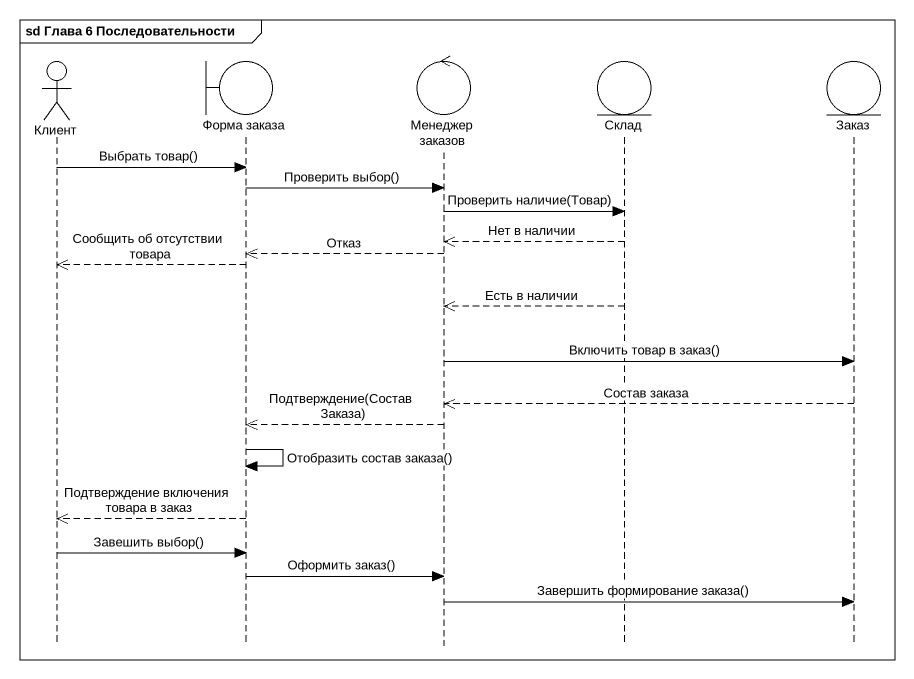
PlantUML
@startuml
mainframe sd Глава 6 Последовательности
hide footbox
actor Клиент
boundary "Форма заказа" as Форма_заказа
control "Менеджер заказов" as Менеджер_заказов
entity Склад
entity Заказ

Клиент -> Форма_заказа : Выбрать товар()
Форма_заказа -> Менеджер_заказов : Проверить выбор()
Менеджер_заказов -> Склад : Проверить наличие(Товар)
Склад -->> Менеджер_заказов : Нет в наличии
Менеджер_заказов -->> Форма_заказа : Отказ
Форма_заказа -->> Клиент : Сообщить об отсутствии товара
Склад -->> Менеджер_заказов : Есть в наличии
Менеджер_заказов -> Заказ : Включить товар в заказ()
Заказ -->> Менеджер_заказов : Состав заказа
Менеджер_заказов -->> Форма_заказа : Подтверждение(СоставЗаказа)
Форма_заказа -> Форма_заказа : Отобразить состав заказа()
Форма_заказа -->> Клиент : Подтверждение включения товара в заказ
Клиент -> Форма_заказа : Завешить выбор()
Форма_заказа -> Менеджер_заказов : Оформить заказ()
Менеджер_заказов -> Заказ : Завершить формирование заказа()
@enduml
